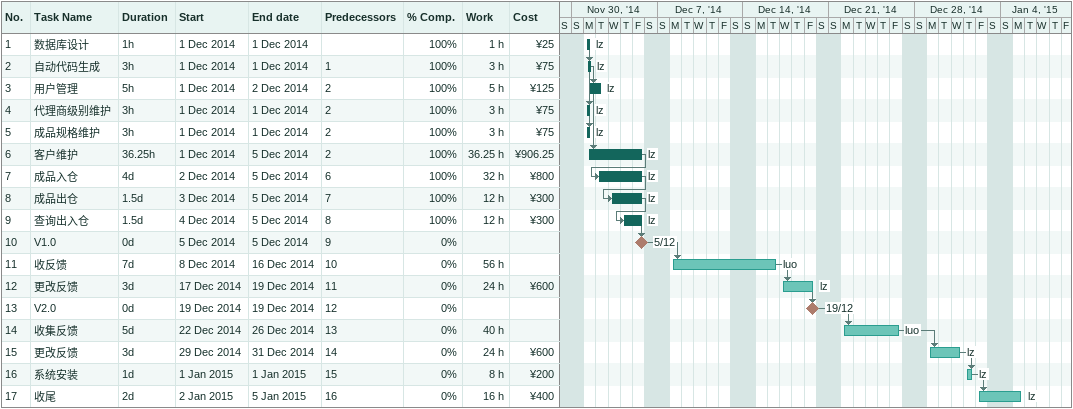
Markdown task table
| ID | Task | Duration | Start | Finish | Predecessors | Resources | % complete | Work (h) | Cost (¥) |
|---|---|---|---|---|---|---|---|---|---|
| 1 | 数据库设计 | 1h | 2014-12-01 | 2014-12-01 |  | lz | 100 | 1 | 25 |
| 2 | 自动代码生成 | 3h | 2014-12-01 | 2014-12-01 | 1 | lz | 100 | 3 | 75 |
| 3 | 用户管理 | 5h | 2014-12-01 | 2014-12-02 | 2 | lz | 100 | 5 | 125 |
| 4 | 代理商级别维护 | 3h | 2014-12-01 | 2014-12-01 | 2 | lz | 100 | 3 | 75 |
| 5 | 成品规格维护 | 3h | 2014-12-01 | 2014-12-01 | 2 | lz | 100 | 3 | 75 |
| 6 | 客户维护 | 36.25h | 2014-12-01 | 2014-12-05 | 2 | lz | 100 | 36.25 | 906.25 |
| 7 | 成品入仓 | 4d | 2014-12-02 | 2014-12-05 | 6 | lz | 100 | 32 | 800 |
| 8 | 成品出仓 | 1.5d | 2014-12-03 | 2014-12-05 | 7 | lz | 100 | 12 | 300 |
| 9 | 查询出入仓 | 1.5d | 2014-12-04 | 2014-12-05 | 8 | lz | 100 | 12 | 300 |
| 10 | V1.0 | 0d | 2014-12-05 | 2014-12-05 | 9 |  | 0 |  |  |
| 11 | 收反馈 | 7d | 2014-12-08 | 2014-12-16 | 10 | luo | 0 | 56 |  |
| 12 | 更改反馈 | 3d | 2014-12-17 | 2014-12-19 | 11 | lz | 0 | 24 | 600 |
| 13 | V2.0 | 0d | 2014-12-19 | 2014-12-19 | 12 |  | 0 |  |  |
| 14 | 收集反馈 | 5d | 2014-12-22 | 2014-12-26 | 13 | luo | 0 | 40 |  |
| 15 | 更改反馈 | 3d | 2014-12-29 | 2014-12-31 | 14 | lz | 0 | 24 | 600 |
| 16 | 系统安装 | 1d | 2015-01-01 | 2015-01-01 | 15 | lz | 0 | 8 | 200 |
| 17 | 收尾 | 2d | 2015-01-02 | 2015-01-05 | 16 | lz | 0 | 16 | 400 |
